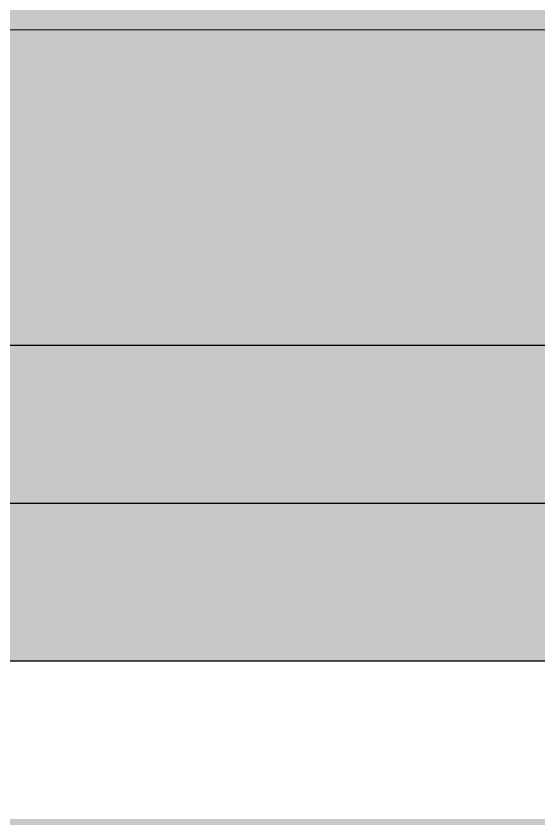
# Model space of a CAD drawing. Header units: inches. Extents: x -10205 to 13964, y -460 to 30702.
# Drawn here: x -3105.53 to -3102.22, y 11277.29 to 11282.38 of the extents above; entities that cross this region are included whole.
import ezdxf

# ---------------------------------------------------------------- set-up
doc = ezdxf.new("R2010")
doc.units = ezdxf.units.IN
doc.header["$MEASUREMENT"] = 0
for name, color, linetype, lineweight in [('0-1', 7, 'Continuous', 5), ('0-4', 7, 'Continuous', 9), ('A-GENM', 5, 'Continuous', 9), ('A-GENM-10', 5, 'Continuous', 25), ('A-WALL-7', 113, 'Continuous', 5), ('M-EQPM-1', 8, 'Continuous', 9)]:
    doc.layers.add(name, color=color, linetype=linetype, lineweight=lineweight)

# ---------------------------------------------------------------- blocks, each defined once
blk = doc.blocks.new('HVAC_SPVU_AlliedAir_MGE4 - HVAC_SPVU_AlliedAir_MGE4-V97-SITE PLAN - CAD FILE')
at = {"layer": 'M-EQPM-1'}
blk.add_hatch(color=256, dxfattribs=at).paths.add_polyline_path([(14, 27.125), (-14, 27.125), (-14, 19.75), (14, 19.75)], flags=0)
blk = doc.blocks.new('1750 Ox - Unit Layouts_rvt-1-SITE PLAN - CAD FILE')
at = {"layer": '0-4', "rotation": 180}
blk.add_blockref('HVAC_SPVU_AlliedAir_MGE4 - HVAC_SPVU_AlliedAir_MGE4-V97-SITE PLAN - CAD FILE', (-3114.6737, 11297.0394), dxfattribs=at)
blk = doc.blocks.new('_THE_ WINDOW _ DOOR - hvac panel-V145-SITE PLAN - CAD FILE')
at = {"layer": 'A-GENM'}
h = blk.add_hatch(dxfattribs=at)
h.set_pattern_fill('FP_15', color=256, style=0, pattern_type=2)
h.set_pattern_definition([(315, (-3117.924, 11281.602), (8.485281, 8.485281), [])])
h.paths.add_polyline_path([(15.5967, 4.3125), (-19.0125, 4.3125), (-19.0125, 3.3125), (19.0125, 3.3125), (19.0125, 4.3125), (17.0125, 4.3125)], flags=0)
h = blk.add_hatch(color=256, dxfattribs=at)
h.paths.add_polyline_path([(17.0125, 3.3125), (-17.0125, 3.3125), (-17.0125, 2.3125), (17.0125, 2.3125)], flags=0)
h.paths.add_polyline_path([(15.5, 1.3125), (-17.0125, 1.3125), (-17.0125, -0.6875), (17.0125, -0.6875), (17.0125, 1.3125)], flags=0)
blk.add_hatch(color=256, dxfattribs=at).paths.add_polyline_path([(-12.1775, 2.3125), (-17.0125, 2.3125), (-17.0125, 1.3125), (17.0125, 1.3125), (17.0125, 2.3125), (10.75, 2.3125)], flags=0)
blk.add_line((17.0125, -0.6875), (-17.0125, -0.6875), dxfattribs=at)
at = {"layer": 'A-GENM-10'}
for p, q in [((-19.0125, 3.3125), (19.0125, 3.3125)), ((17.0125, 2.3125), (-17.0125, 2.3125)), ((-17.0125, 1.3125), (17.0125, 1.3125))]:
    blk.add_line(p, q, dxfattribs=at)

msp = doc.modelspace()

# ---------------------------------------------------------------- hatches: boundary and pattern name
at = {"layer": 'A-WALL-7'}
msp.add_hatch(color=256, dxfattribs=at).paths.add_polyline_path([(-3098.9112, 11282.2894), (-3098.9112, 11285.9144), (-3100.6737, 11285.9144), (-3100.6737, 11284.9144), (-3128.6737, 11284.9144), (-3128.6737, 11285.9144), (-3130.4237, 11285.9144), (-3130.4237, 11284.9144), (-3135.1737, 11284.9144), (-3135.1737, 11285.9144), (-3136.9362, 11285.9144), (-3136.9362, 11282.2894), (-3100.6737, 11282.2894)], flags=0)

# ---------------------------------------------------------------- block references
at = {"layer": '0-1'}
msp.add_blockref('1750 Ox - Unit Layouts_rvt-1-SITE PLAN - CAD FILE', (0, 0), dxfattribs=at)
at = {"layer": 'A-GENM', "rotation": 180}
msp.add_blockref('_THE_ WINDOW _ DOOR - hvac panel-V145-SITE PLAN - CAD FILE', (-3117.9237, 11281.6019), dxfattribs=at)

doc.saveas('drawing.dxf')
